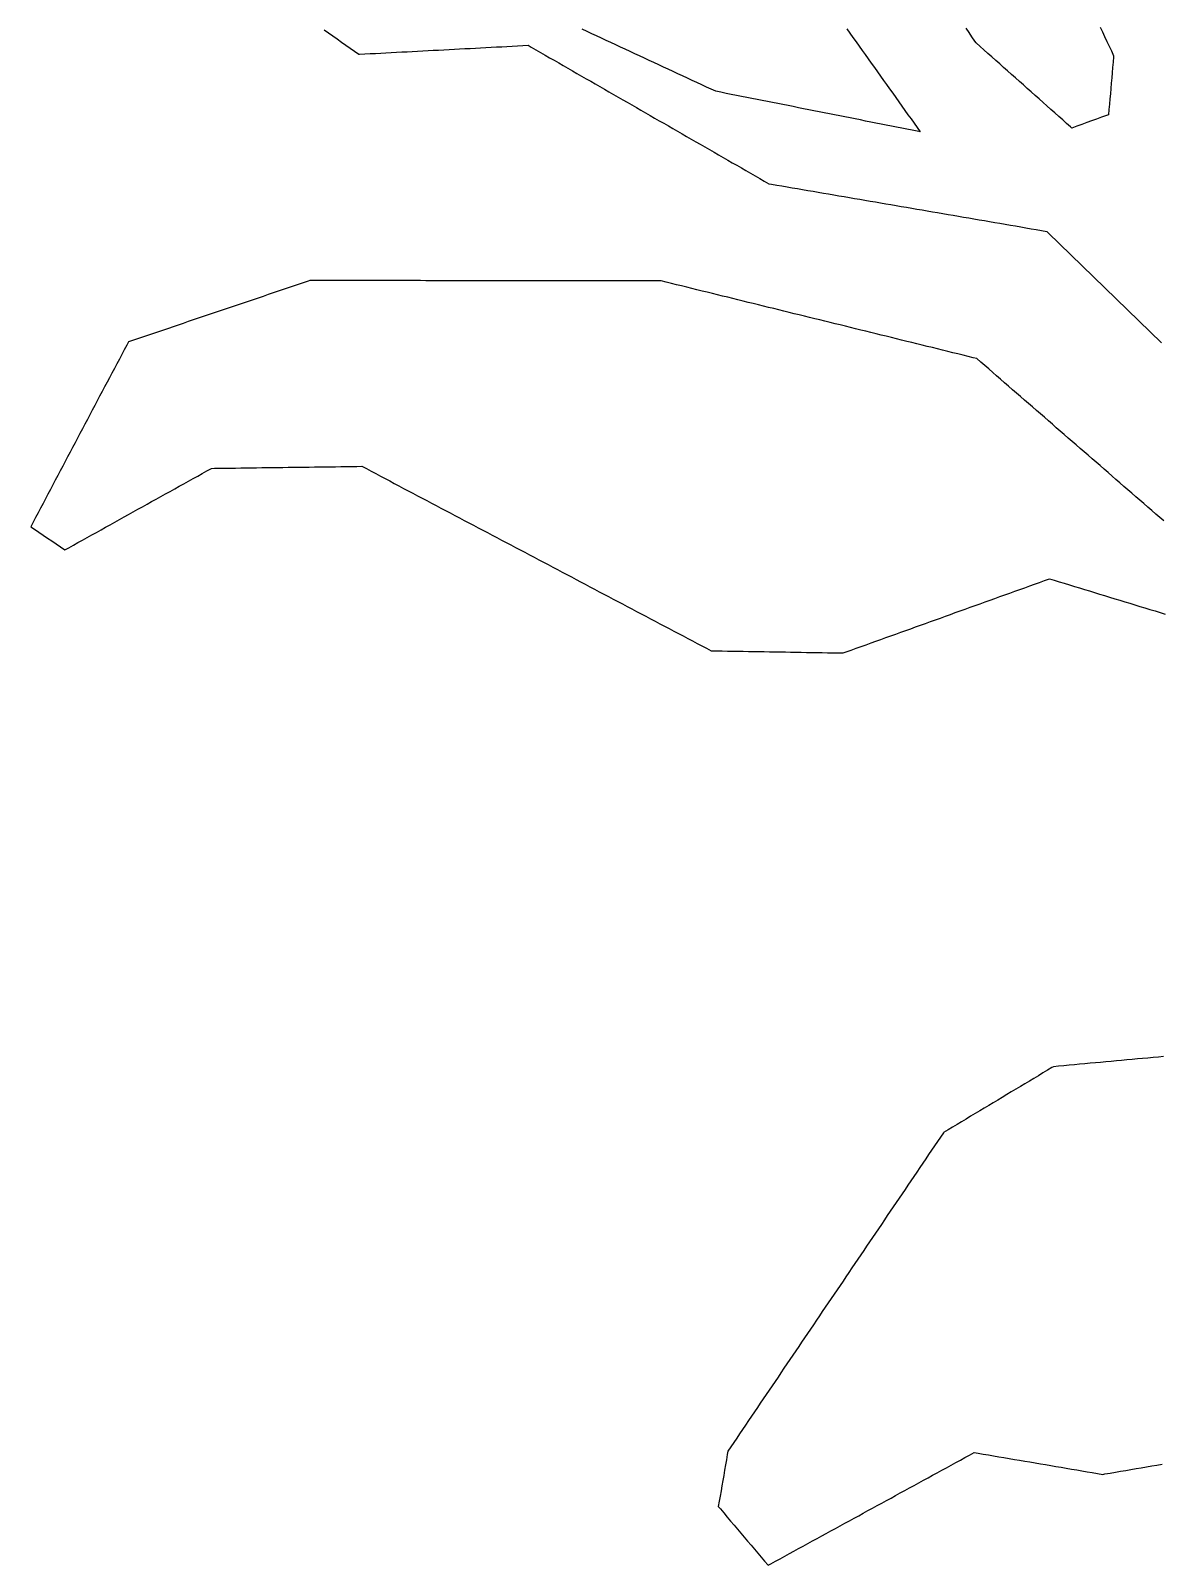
# Model space of a CAD drawing. Header units: millimetres. Extents: x 230 to 3347, y 514 to 5196.
# Drawn here: x 311 to 525.6, y 2687.6 to 2979 of the extents above; entities that cross this region are included whole.
import ezdxf

# ---------------------------------------------------------------- set-up
doc = ezdxf.new("R2010")
doc.units = ezdxf.units.MM
doc.layers.add('ALL_ISLANDS', color=7, linetype='Continuous')
doc.layers.add('OUTLINE_ISLAND_01', color=7, linetype='Continuous')

msp = doc.modelspace()

# ---------------------------------------------------------------- linework, layer by layer
at = {"layer": 'ALL_ISLANDS'}
for points in [[(366.7067, 2979.1532), (367.5222, 2978.5744), (368.3376, 2977.9956), (369.1531, 2977.4167), (369.9685, 2976.8379), (370.784, 2976.259), (371.5994, 2975.6802), (372.4148, 2975.1014), (373.2303, 2974.5225), (373.4115, 2974.5321), (374.4102, 2974.5848), (375.4088, 2974.6375), (376.4074, 2974.6902), (377.406, 2974.7428), (378.4046, 2974.7955), (379.4032, 2974.8482), (380.4018, 2974.9009), (381.4004, 2974.9536), (382.399, 2975.0063), (383.3977, 2975.0589), (384.3963, 2975.1116), (385.3949, 2975.1643), (386.3935, 2975.217), (387.3921, 2975.2697), (388.3907, 2975.3224), (389.3893, 2975.3751), (390.3879, 2975.4277), (391.3865, 2975.4804), (392.3852, 2975.5331), (393.3838, 2975.5858), (394.3824, 2975.6385), (395.381, 2975.6912), (396.3796, 2975.7438), (397.3782, 2975.7965), (398.3768, 2975.8492), (399.3754, 2975.9019), (400.3741, 2975.9546), (401.3727, 2976.0073), (402.3713, 2976.06), (403.3699, 2976.1126), (404.3685, 2976.1653), (405.3671, 2976.218), (405.9939, 2975.8576), (406.8608, 2975.3592), (407.7277, 2974.8607), (408.5946, 2974.3623), (409.4616, 2973.8638), (410.3285, 2973.3654), (411.1954, 2972.8669), (412.0623, 2972.3685), (412.9292, 2971.87), (413.7961, 2971.3716), (414.6631, 2970.8731), (415.53, 2970.3747), (416.3969, 2969.8762), (417.2638, 2969.3778), (418.1307, 2968.8793), (418.9977, 2968.3809), (419.8646, 2967.8824), (420.7315, 2967.384), (421.5984, 2966.8855), (422.4653, 2966.3871), (423.3322, 2965.8886), (424.1992, 2965.3902), (425.0661, 2964.8917), (425.933, 2964.3933), (426.7999, 2963.8948), (427.6668, 2963.3964), (428.5338, 2962.8979), (429.4007, 2962.3995), (430.2676, 2961.901), (431.1345, 2961.4026), (432.0014, 2960.9041), (432.8684, 2960.4057), (433.7353, 2959.9072), (434.6022, 2959.4088), (435.4691, 2958.9103), (436.336, 2958.4119), (437.2029, 2957.9134), (438.0699, 2957.415), (438.9368, 2956.9165), (439.8037, 2956.4181), (440.6706, 2955.9196), (441.5375, 2955.4212), (442.4045, 2954.9227), (443.2714, 2954.4243), (444.1383, 2953.9258), (445.0052, 2953.4274), (445.8721, 2952.9289), (446.739, 2952.4305), (447.606, 2951.932), (448.4729, 2951.4336), (449.3398, 2950.9351), (450.2067, 2950.4367), (451.0736, 2949.9382), (451.5755, 2949.8522), (452.5611, 2949.6831), (453.5468, 2949.5141), (454.5324, 2949.345), (455.518, 2949.176), (456.5036, 2949.007), (457.4892, 2948.8379), (458.4748, 2948.6689), (459.4604, 2948.4999), (460.446, 2948.3308), (461.4316, 2948.1618), (462.4172, 2947.9928), (463.4029, 2947.8237), (464.3885, 2947.6547), (465.3741, 2947.4857), (466.3597, 2947.3166), (467.3453, 2947.1476), (468.3309, 2946.9786), (469.3165, 2946.8095), (470.3021, 2946.6405), (471.2877, 2946.4714), (472.2733, 2946.3024), (473.259, 2946.1334), (474.2446, 2945.9643), (475.2302, 2945.7953), (476.2158, 2945.6263), (477.2014, 2945.4572), (478.187, 2945.2882), (479.1726, 2945.1192), (480.1582, 2944.9501), (481.1438, 2944.7811), (482.1294, 2944.6121), (483.1151, 2944.443), (484.1007, 2944.274), (485.0863, 2944.105), (486.0719, 2943.9359), (487.0575, 2943.7669), (488.0431, 2943.5978), (489.0287, 2943.4288), (490.0143, 2943.2598), (490.9999, 2943.0907), (491.9855, 2942.9217), (492.9712, 2942.7527), (493.9568, 2942.5836), (494.9424, 2942.4146), (495.928, 2942.2456), (496.9136, 2942.0765), (497.8992, 2941.9075), (498.8848, 2941.7385), (499.8704, 2941.5694), (500.856, 2941.4004), (501.8416, 2941.2314), (502.8273, 2941.0623), (503.8129, 2940.8933), (504.096, 2940.6179), (504.8127, 2939.9205), (505.5295, 2939.2232), (506.2462, 2938.5258), (506.9629, 2937.8285), (507.6797, 2937.1312), (508.3964, 2936.4338), (509.1132, 2935.7365), (509.8299, 2935.0392), (510.5467, 2934.3418), (511.2634, 2933.6445), (511.9802, 2932.9472), (512.6969, 2932.2498), (513.4137, 2931.5525), (514.1304, 2930.8552), (514.8471, 2930.1578), (515.5639, 2929.4605), (516.2806, 2928.7632), (516.9974, 2928.0658), (517.7141, 2927.3685), (518.4309, 2926.6712), (519.1476, 2925.9738), (519.8644, 2925.2765), (520.5811, 2924.5792), (521.2979, 2923.8818), (522.0146, 2923.1845), (522.7313, 2922.4871), (523.4481, 2921.7898), (524.1648, 2921.0925), (524.8816, 2920.3951), (525.5983, 2919.6978)], [(465.8843, 2979.3329), (466.4644, 2978.5183), (467.0445, 2977.7037), (467.6246, 2976.8892), (468.2046, 2976.0746), (468.7847, 2975.26), (469.3648, 2974.4455), (469.9449, 2973.6309), (470.525, 2972.8164), (471.105, 2972.0018), (471.6851, 2971.1872), (472.2652, 2970.3727), (472.8453, 2969.5581), (473.4253, 2968.7436), (474.0054, 2967.929), (474.5855, 2967.1144), (475.1656, 2966.2999), (475.7456, 2965.4853), (476.3257, 2964.6707), (476.9058, 2963.8562), (477.4859, 2963.0416), (478.066, 2962.2271), (478.646, 2961.4125), (479.2261, 2960.5979), (479.8062, 2959.7834), (479.2439, 2959.8949), (478.263, 2960.0895), (477.2822, 2960.2841), (476.3013, 2960.4787), (475.3204, 2960.6733), (474.3395, 2960.8678), (473.3586, 2961.0624), (472.3777, 2961.257), (471.3968, 2961.4516), (470.416, 2961.6462), (469.4351, 2961.8408), (468.4542, 2962.0354), (467.4733, 2962.23), (466.4924, 2962.4245), (465.5115, 2962.6191), (464.5306, 2962.8137), (463.5498, 2963.0083), (462.5689, 2963.2029), (461.588, 2963.3975), (460.6071, 2963.5921), (459.6262, 2963.7867), (458.6453, 2963.9812), (457.6644, 2964.1758), (456.6836, 2964.3704), (455.7027, 2964.565), (454.7218, 2964.7596), (453.7409, 2964.9542), (452.76, 2965.1488), (451.7791, 2965.3434), (450.7983, 2965.5379), (449.8174, 2965.7325), (448.8365, 2965.9271), (447.8556, 2966.1217), (446.8747, 2966.3163), (445.8938, 2966.5109), (444.9129, 2966.7055), (443.9321, 2966.9001), (442.9512, 2967.0946), (441.9703, 2967.2892), (440.9894, 2967.4838), (440.1494, 2967.8742), (439.2425, 2968.2955), (438.3356, 2968.7169), (437.4287, 2969.1383), (436.5219, 2969.5597), (435.615, 2969.9811), (434.7081, 2970.4025), (433.8012, 2970.8239), (432.8944, 2971.2453), (431.9875, 2971.6667), (431.0806, 2972.0881), (430.1737, 2972.5095), (429.2668, 2972.9309), (428.36, 2973.3523), (427.4531, 2973.7737), (426.5462, 2974.1951), (425.6393, 2974.6164), (424.7325, 2975.0378), (423.8256, 2975.4592), (422.9187, 2975.8806), (422.0118, 2976.302), (421.1049, 2976.7234), (420.1981, 2977.1448), (419.2912, 2977.5662), (418.3843, 2977.9876), (417.4774, 2978.409), (416.5706, 2978.8304), (415.6637, 2979.2518)], [(513.9634, 2979.6688), (514.3885, 2978.7636), (514.8135, 2977.8584), (515.2385, 2976.9533), (515.6635, 2976.0481), (516.0885, 2975.1429), (516.5135, 2974.2377), (516.4933, 2974.0039), (516.4072, 2973.0076), (516.321, 2972.0114), (516.2349, 2971.0151), (516.1487, 2970.0188), (516.0626, 2969.0225), (515.9765, 2968.0262), (515.8903, 2967.0299), (515.8042, 2966.0337), (515.718, 2965.0374), (515.6319, 2964.0411), (515.5457, 2963.0448), (515.1585, 2962.9039), (514.2188, 2962.5619), (513.2791, 2962.2199), (512.3394, 2961.8779), (511.3996, 2961.5359), (510.4599, 2961.1939), (509.5202, 2960.8519), (508.5805, 2960.51), (508.3455, 2960.7191), (507.5983, 2961.3838), (506.8512, 2962.0485), (506.1041, 2962.7132), (505.357, 2963.3778), (504.6098, 2964.0425), (503.8627, 2964.7072), (503.1156, 2965.3719), (502.3685, 2966.0366), (501.6213, 2966.7013), (500.8742, 2967.366), (500.1271, 2968.0306), (499.38, 2968.6953), (498.6328, 2969.36), (497.8857, 2970.0247), (497.1386, 2970.6894), (496.3915, 2971.3541), (495.6444, 2972.0188), (494.8972, 2972.6834), (494.1501, 2973.3481), (493.403, 2974.0128), (492.6559, 2974.6775), (491.9087, 2975.3422), (491.1616, 2976.0069), (490.4145, 2976.6716), (490.1915, 2976.9998), (489.6295, 2977.827), (489.0676, 2978.6542), (488.5056, 2979.4814)], [(526.022, 2885.9116), (525.267, 2886.5673), (524.5121, 2887.2231), (523.7571, 2887.8789), (523.0021, 2888.5346), (522.2472, 2889.1904), (521.4922, 2889.8461), (520.7372, 2890.5019), (519.9823, 2891.1577), (519.2273, 2891.8134), (518.4723, 2892.4692), (517.7174, 2893.125), (516.9624, 2893.7807), (516.2074, 2894.4365), (515.4525, 2895.0922), (514.6975, 2895.748), (513.9425, 2896.4038), (513.1876, 2897.0595), (512.4326, 2897.7153), (511.6776, 2898.371), (510.9227, 2899.0268), (510.1677, 2899.6826), (509.4127, 2900.3383), (508.6577, 2900.9941), (507.9028, 2901.6499), (507.1478, 2902.3056), (506.3928, 2902.9614), (505.6379, 2903.6171), (504.8829, 2904.2729), (504.1279, 2904.9287), (503.373, 2905.5844), (502.618, 2906.2402), (501.863, 2906.896), (501.1081, 2907.5517), (500.3531, 2908.2075), (499.5981, 2908.8632), (498.8432, 2909.519), (498.0882, 2910.1748), (497.3332, 2910.8305), (496.5783, 2911.4863), (495.8233, 2912.142), (495.0683, 2912.7978), (494.3134, 2913.4536), (493.5584, 2914.1093), (492.8034, 2914.7651), (492.0485, 2915.4209), (491.2935, 2916.0766), (490.5385, 2916.7324), (489.8745, 2916.8958), (488.9035, 2917.1349), (487.9325, 2917.3739), (486.9615, 2917.6129), (485.9904, 2917.852), (485.0194, 2918.091), (484.0484, 2918.3301), (483.0774, 2918.5691), (482.1064, 2918.8081), (481.1354, 2919.0472), (480.1644, 2919.2862), (479.1934, 2919.5252), (478.2224, 2919.7643), (477.2514, 2920.0033), (476.2803, 2920.2423), (475.3093, 2920.4814), (474.3383, 2920.7204), (473.3673, 2920.9594), (472.3963, 2921.1985), (471.4253, 2921.4375), (470.4543, 2921.6765), (469.4833, 2921.9156), (468.5123, 2922.1546), (467.5412, 2922.3936), (466.5702, 2922.6327), (465.5992, 2922.8717), (464.6282, 2923.1108), (463.6572, 2923.3498), (462.6862, 2923.5888), (461.7152, 2923.8279), (460.7442, 2924.0669), (459.7732, 2924.3059), (458.8021, 2924.545), (457.8311, 2924.784), (456.8601, 2925.023), (455.8891, 2925.2621), (454.9181, 2925.5011), (453.9471, 2925.7401), (452.9761, 2925.9792), (452.0051, 2926.2182), (451.0341, 2926.4572), (450.063, 2926.6963), (449.092, 2926.9353), (448.121, 2927.1743), (447.15, 2927.4134), (446.179, 2927.6524), (445.208, 2927.8915), (444.237, 2928.1305), (443.266, 2928.3695), (442.295, 2928.6086), (441.3239, 2928.8476), (440.3529, 2929.0866), (439.3819, 2929.3257), (438.4109, 2929.5647), (437.4399, 2929.8037), (436.4689, 2930.0428), (435.4979, 2930.2818), (434.5269, 2930.5208), (433.5559, 2930.7599), (432.5848, 2930.9989), (431.6138, 2931.2379), (430.6428, 2931.477), (429.9598, 2931.4777), (428.9598, 2931.4789), (427.9598, 2931.48), (426.9598, 2931.4811), (425.9598, 2931.4822), (424.9598, 2931.4834), (423.9598, 2931.4845), (422.9598, 2931.4856), (421.9598, 2931.4867), (420.9598, 2931.4879), (419.9598, 2931.489), (418.9598, 2931.4901), (417.9598, 2931.4912), (416.9598, 2931.4924), (415.9598, 2931.4935), (414.9598, 2931.4946), (413.9598, 2931.4957), (412.9598, 2931.4969), (411.9598, 2931.498), (410.9598, 2931.4991), (409.9598, 2931.5002), (408.9598, 2931.5014), (407.9598, 2931.5025), (406.9598, 2931.5036), (405.9598, 2931.5048), (404.9598, 2931.5059), (403.9598, 2931.507), (402.9598, 2931.5081), (401.9598, 2931.5093), (400.9598, 2931.5104), (399.9598, 2931.5115), (398.9598, 2931.5126), (397.9598, 2931.5138), (396.9598, 2931.5149), (395.9598, 2931.516), (394.9598, 2931.5171), (393.9598, 2931.5183), (392.9598, 2931.5194), (391.9598, 2931.5205), (390.9598, 2931.5216), (389.9598, 2931.5228), (388.9598, 2931.5239), (387.9598, 2931.525), (386.9598, 2931.5261), (385.9598, 2931.5273), (384.9598, 2931.5284), (383.9598, 2931.5295), (382.9598, 2931.5306), (381.9598, 2931.5318), (380.9598, 2931.5329), (379.9598, 2931.534), (378.9598, 2931.5351), (377.9598, 2931.5363), (376.9598, 2931.5374), (375.9598, 2931.5385), (374.9598, 2931.5396), (373.9598, 2931.5408), (372.9598, 2931.5419), (371.9598, 2931.543), (370.9598, 2931.5441), (369.9598, 2931.5453), (368.9598, 2931.5464), (367.9598, 2931.5475), (366.9598, 2931.5486), (365.9598, 2931.5498), (364.9598, 2931.5509), (363.9598, 2931.552), (363.6227, 2931.4379), (362.6754, 2931.1174), (361.7282, 2930.7968), (360.781, 2930.4763), (359.8337, 2930.1557), (358.8865, 2929.8352), (357.9393, 2929.5146), (356.9921, 2929.1941), (356.0448, 2928.8735), (355.0976, 2928.553), (354.1504, 2928.2324), (353.2031, 2927.9119), (352.2559, 2927.5913), (351.3087, 2927.2708), (350.3614, 2926.9502), (349.4142, 2926.6297), (348.467, 2926.3091), (347.5197, 2925.9886), (346.5725, 2925.6681), (345.6253, 2925.3475), (344.678, 2925.027), (343.7308, 2924.7064), (342.7836, 2924.3859), (341.8363, 2924.0653), (340.8891, 2923.7448), (339.9419, 2923.4242), (338.9946, 2923.1037), (338.0474, 2922.7831), (337.1002, 2922.4626), (336.1529, 2922.142), (335.2057, 2921.8215), (334.2585, 2921.5009), (333.3113, 2921.1804), (332.364, 2920.8598), (331.4168, 2920.5393), (330.4696, 2920.2187), (329.5223, 2919.8982), (329.2051, 2919.298), (328.7377, 2918.414), (328.2704, 2917.5299), (327.803, 2916.6458), (327.3356, 2915.7618), (326.8683, 2914.8777), (326.4009, 2913.9936), (325.9336, 2913.1096), (325.4662, 2912.2255), (324.9989, 2911.3414), (324.5315, 2910.4574), (324.0641, 2909.5733), (323.5968, 2908.6892), (323.1294, 2907.8052), (322.6621, 2906.9211), (322.1947, 2906.037), (321.7274, 2905.1529), (321.26, 2904.2689), (320.7926, 2903.3848), (320.3253, 2902.5007), (319.8579, 2901.6167), (319.3906, 2900.7326), (318.9232, 2899.8485), (318.4559, 2898.9645), (317.9885, 2898.0804), (317.5211, 2897.1963), (317.0538, 2896.3123), (316.5864, 2895.4282), (316.1191, 2894.5441), (315.6517, 2893.6601), (315.1844, 2892.776), (314.717, 2891.8919), (314.2496, 2891.0078), (313.7823, 2890.1238), (313.3149, 2889.2397), (312.8476, 2888.3556), (312.3802, 2887.4716), (311.9129, 2886.5875), (311.4455, 2885.7034), (310.9781, 2884.8194), (311.685, 2884.3414), (312.5134, 2883.7813), (313.3417, 2883.2211), (314.1701, 2882.661), (314.9985, 2882.1008), (315.8269, 2881.5407), (316.6553, 2880.9805), (317.4837, 2880.4203), (318.205, 2880.8217), (319.0788, 2881.308), (319.9526, 2881.7943), (320.8264, 2882.2806), (321.7002, 2882.7669), (322.574, 2883.2532), (323.4478, 2883.7394), (324.3216, 2884.2257), (325.1954, 2884.712), (326.0692, 2885.1983), (326.943, 2885.6846), (327.8168, 2886.1709), (328.6906, 2886.6571), (329.5644, 2887.1434), (330.4382, 2887.6297), (331.312, 2888.116), (332.1858, 2888.6023), (333.0596, 2889.0886), (333.9334, 2889.5748), (334.8072, 2890.0611), (335.681, 2890.5474), (336.5548, 2891.0337), (337.4286, 2891.52), (338.3024, 2892.0063), (339.1762, 2892.4925), (340.05, 2892.9788), (340.9238, 2893.4651), (341.7976, 2893.9514), (342.6714, 2894.4377), (343.5452, 2894.924), (344.419, 2895.4102), (345.2928, 2895.8965), (345.8508, 2895.904), (346.8507, 2895.9174), (347.8506, 2895.9308), (348.8505, 2895.9442), (349.8504, 2895.9576), (350.8503, 2895.9709), (351.8502, 2895.9843), (352.8502, 2895.9977), (353.8501, 2896.0111), (354.85, 2896.0245), (355.8499, 2896.0379), (356.8498, 2896.0513), (357.8497, 2896.0647), (358.8496, 2896.0781), (359.8495, 2896.0915), (360.8494, 2896.1049), (361.8493, 2896.1182), (362.8493, 2896.1316), (363.8492, 2896.145), (364.8491, 2896.1584), (365.849, 2896.1718), (366.8489, 2896.1852), (367.8488, 2896.1986), (368.8487, 2896.212), (369.8486, 2896.2254), (370.8485, 2896.2388), (371.8485, 2896.2522), (372.8484, 2896.2655), (373.8483, 2896.2789), (374.6887, 2895.8348), (375.5729, 2895.3676), (376.457, 2894.9004), (377.3412, 2894.4332), (378.2253, 2893.966), (379.1094, 2893.4988), (379.9936, 2893.0316), (380.8777, 2892.5644), (381.7619, 2892.0972), (382.646, 2891.63), (383.5302, 2891.1628), (384.4143, 2890.6956), (385.2985, 2890.2283), (386.1826, 2889.7611), (387.0668, 2889.2939), (387.9509, 2888.8267), (388.8351, 2888.3595), (389.7192, 2887.8923), (390.6034, 2887.4251), (391.4875, 2886.9579), (392.3717, 2886.4907), (393.2558, 2886.0235), (394.14, 2885.5563), (395.0241, 2885.0891), (395.9083, 2884.6219), (396.7924, 2884.1547), (397.6766, 2883.6874), (398.5607, 2883.2202), (399.4449, 2882.753), (400.329, 2882.2858), (401.2131, 2881.8186), (402.0973, 2881.3514), (402.9814, 2880.8842), (403.8656, 2880.417), (404.7497, 2879.9498), (405.6339, 2879.4826), (406.518, 2879.0154), (407.4022, 2878.5482), (408.2863, 2878.081), (409.1705, 2877.6138), (410.0546, 2877.1465), (410.9388, 2876.6793), (411.8229, 2876.2121), (412.7071, 2875.7449), (413.5912, 2875.2777), (414.4754, 2874.8105), (415.3595, 2874.3433), (416.2437, 2873.8761), (417.1278, 2873.4089), (418.012, 2872.9417), (418.8961, 2872.4745), (419.7803, 2872.0073), (420.6644, 2871.5401), (421.5486, 2871.0729), (422.4327, 2870.6057), (423.3168, 2870.1384), (424.201, 2869.6712), (425.0851, 2869.204), (425.9693, 2868.7368), (426.8534, 2868.2696), (427.7376, 2867.8024), (428.6217, 2867.3352), (429.5059, 2866.868), (430.39, 2866.4008), (431.2742, 2865.9336), (432.1583, 2865.4664), (433.0425, 2864.9992), (433.9266, 2864.532), (434.8108, 2864.0648), (435.6949, 2863.5975), (436.5791, 2863.1303), (437.4632, 2862.6631), (438.3474, 2862.1959), (439.2315, 2861.7287), (440.1157, 2861.2615), (440.2092, 2861.26), (441.2091, 2861.2433), (442.2089, 2861.2267), (443.2088, 2861.2101), (444.2086, 2861.1935), (445.2085, 2861.1769), (446.2084, 2861.1603), (447.2082, 2861.1437), (448.2081, 2861.1271), (449.208, 2861.1105), (450.2078, 2861.0939), (451.2077, 2861.0772), (452.2075, 2861.0606), (453.2074, 2861.044), (454.2073, 2861.0274), (455.2071, 2861.0108), (456.207, 2860.9942), (457.2069, 2860.9776), (458.2067, 2860.961), (459.2066, 2860.9444), (460.2064, 2860.9278), (461.2063, 2860.9111), (462.2062, 2860.8945), (463.206, 2860.8779), (464.2059, 2860.8613), (465.2057, 2860.8447), (465.7677, 2861.0469), (466.7087, 2861.3854), (467.6496, 2861.7239), (468.5906, 2862.0624), (469.5316, 2862.4008), (470.4725, 2862.7393), (471.4135, 2863.0778), (472.3545, 2863.4163), (473.2954, 2863.7548), (474.2364, 2864.0933), (475.1774, 2864.4318), (476.1183, 2864.7703), (477.0593, 2865.1088), (478.0003, 2865.4473), (478.9412, 2865.7858), (479.8822, 2866.1243), (480.8232, 2866.4628), (481.7641, 2866.8013), (482.7051, 2867.1398), (483.6461, 2867.4783), (484.587, 2867.8168), (485.528, 2868.1553), (486.469, 2868.4938), (487.41, 2868.8323), (488.3509, 2869.1708), (489.2919, 2869.5093), (490.2329, 2869.8478), (491.1738, 2870.1863), (492.1148, 2870.5248), (493.0558, 2870.8633), (493.9967, 2871.2018), (494.9377, 2871.5403), (495.8787, 2871.8788), (496.8196, 2872.2173), (497.7606, 2872.5558), (498.7016, 2872.8943), (499.6425, 2873.2328), (500.5835, 2873.5713), (501.5245, 2873.9098), (502.4654, 2874.2483), (503.4064, 2874.5868), (504.3474, 2874.9253), (505.2409, 2874.6525), (506.1974, 2874.3605), (507.1538, 2874.0685), (508.1102, 2873.7765), (509.0666, 2873.4845), (510.0231, 2873.1925), (510.9795, 2872.9005), (511.9359, 2872.6086), (512.8923, 2872.3166), (513.8487, 2872.0246), (514.8052, 2871.7326), (515.7616, 2871.4406), (516.718, 2871.1486), (517.6744, 2870.8566), (518.6309, 2870.5647), (519.5873, 2870.2727), (520.5437, 2869.9807), (521.5001, 2869.6887), (522.4565, 2869.3967), (523.413, 2869.1047), (524.3694, 2868.8127), (525.3258, 2868.5207), (526.2822, 2868.2288)], [(525.9993, 2784.2102), (525.0035, 2784.1188), (524.0077, 2784.0275), (523.0118, 2783.9361), (522.016, 2783.8447), (521.0202, 2783.7533), (520.0244, 2783.6619), (519.0286, 2783.5706), (518.0328, 2783.4792), (517.0369, 2783.3878), (516.0411, 2783.2964), (515.0453, 2783.205), (514.0495, 2783.1137), (513.0537, 2783.0223), (512.0579, 2782.9309), (511.062, 2782.8395), (510.0662, 2782.7481), (509.0704, 2782.6567), (508.0746, 2782.5654), (507.0788, 2782.474), (506.083, 2782.3826), (505.0872, 2782.2912), (504.8134, 2782.1271), (503.9558, 2781.6128), (503.0981, 2781.0986), (502.2405, 2780.5843), (501.3828, 2780.0701), (500.5252, 2779.5558), (499.6676, 2779.0416), (498.8099, 2778.5274), (497.9523, 2778.0131), (497.0946, 2777.4989), (496.237, 2776.9846), (495.3793, 2776.4704), (494.5217, 2775.9561), (493.6641, 2775.4419), (492.8064, 2774.9276), (491.9488, 2774.4134), (491.0911, 2773.8991), (490.2335, 2773.3849), (489.3759, 2772.8706), (488.5182, 2772.3564), (487.6606, 2771.8421), (486.8029, 2771.3279), (485.9453, 2770.8136), (485.0876, 2770.2994), (484.23, 2769.7852), (484.2034, 2769.7458), (483.643, 2768.9175), (483.0826, 2768.0893), (482.5223, 2767.2611), (481.9619, 2766.4328), (481.4015, 2765.6046), (480.8412, 2764.7763), (480.2808, 2763.9481), (479.7204, 2763.1198), (479.16, 2762.2916), (478.5997, 2761.4634), (478.0393, 2760.6351), (477.4789, 2759.8069), (476.9186, 2758.9786), (476.3582, 2758.1504), (475.7978, 2757.3221), (475.2375, 2756.4939), (474.6771, 2755.6657), (474.1167, 2754.8374), (473.5564, 2754.0092), (472.996, 2753.1809), (472.4356, 2752.3527), (471.8752, 2751.5244), (471.3149, 2750.6962), (470.7545, 2749.868), (470.1941, 2749.0397), (469.6338, 2748.2115), (469.0734, 2747.3832), (468.513, 2746.555), (467.9527, 2745.7267), (467.3923, 2744.8985), (466.8319, 2744.0703), (466.2716, 2743.242), (465.7112, 2742.4138), (465.1508, 2741.5855), (464.5905, 2740.7573), (464.0301, 2739.929), (463.4697, 2739.1008), (462.9093, 2738.2726), (462.349, 2737.4443), (461.7886, 2736.6161), (461.2282, 2735.7878), (460.6679, 2734.9596), (460.1075, 2734.1313), (459.5471, 2733.3031), (458.9868, 2732.4748), (458.4264, 2731.6466), (457.866, 2730.8184), (457.3057, 2729.9901), (456.7453, 2729.1619), (456.1849, 2728.3336), (455.6245, 2727.5054), (455.0642, 2726.6771), (454.5038, 2725.8489), (453.9434, 2725.0207), (453.3831, 2724.1924), (452.8227, 2723.3642), (452.2623, 2722.5359), (451.702, 2721.7077), (451.1416, 2720.8794), (450.5812, 2720.0512), (450.0209, 2719.223), (449.4605, 2718.3947), (448.9001, 2717.5665), (448.3397, 2716.7382), (447.7794, 2715.91), (447.219, 2715.0817), (446.6586, 2714.2535), (446.0983, 2713.4253), (445.5379, 2712.597), (444.9775, 2711.7688), (444.4172, 2710.9405), (443.8568, 2710.1123), (443.2964, 2709.284), (443.1858, 2708.6428), (443.0158, 2707.6574), (442.8458, 2706.6719), (442.6758, 2705.6865), (442.5058, 2704.701), (442.3358, 2703.7156), (442.1658, 2702.7301), (441.9958, 2701.7447), (441.8258, 2700.7592), (441.6558, 2699.7738), (441.4858, 2698.7884), (441.8851, 2698.3155), (442.5302, 2697.5514), (443.1753, 2696.7873), (443.8204, 2696.0233), (444.4656, 2695.2592), (445.1107, 2694.4951), (445.7558, 2693.731), (446.4009, 2692.967), (447.0461, 2692.2029), (447.6912, 2691.4388), (448.3363, 2690.6747), (448.9814, 2689.9107), (449.6266, 2689.1466), (450.2717, 2688.3825), (450.9168, 2687.6184), (451.4591, 2687.9151), (452.3364, 2688.395), (453.2137, 2688.8749), (454.0911, 2689.3549), (454.9684, 2689.8348), (455.8457, 2690.3147), (456.723, 2690.7946), (457.6003, 2691.2746), (458.4776, 2691.7545), (459.3549, 2692.2344), (460.2322, 2692.7143), (461.1095, 2693.1943), (461.9868, 2693.6742), (462.8641, 2694.1541), (463.7415, 2694.634), (464.6188, 2695.114), (465.4961, 2695.5939), (466.3734, 2696.0738), (467.2507, 2696.5537), (468.128, 2697.0337), (469.0053, 2697.5136), (469.8826, 2697.9935), (470.7599, 2698.4734), (471.6372, 2698.9534), (472.5146, 2699.4333), (473.3919, 2699.9132), (474.2692, 2700.3931), (475.1465, 2700.8731), (476.0238, 2701.353), (476.9011, 2701.8329), (477.7784, 2702.3128), (478.6557, 2702.7928), (479.533, 2703.2727), (480.4103, 2703.7526), (481.2876, 2704.2326), (482.165, 2704.7125), (483.0423, 2705.1924), (483.9196, 2705.6723), (484.7969, 2706.1523), (485.6742, 2706.6322), (486.5515, 2707.1121), (487.4288, 2707.592), (488.3061, 2708.072), (489.1834, 2708.5519), (490.0607, 2709.0318), (490.7779, 2708.9099), (491.7638, 2708.7424), (492.7497, 2708.5749), (493.7355, 2708.4074), (494.7214, 2708.2398), (495.7073, 2708.0723), (496.6931, 2707.9048), (497.679, 2707.7373), (498.6649, 2707.5698), (499.6507, 2707.4022), (500.6366, 2707.2347), (501.6225, 2707.0672), (502.6083, 2706.8997), (503.5942, 2706.7321), (504.5801, 2706.5646), (505.566, 2706.3971), (506.5518, 2706.2296), (507.5377, 2706.0621), (508.5236, 2705.8945), (509.5094, 2705.727), (510.4953, 2705.5595), (511.4812, 2705.392), (512.467, 2705.2244), (513.4529, 2705.0569), (514.4388, 2704.8894), (514.8721, 2704.9639), (515.8576, 2705.1333), (516.8432, 2705.3027), (517.8287, 2705.4721), (518.8143, 2705.6415), (519.7998, 2705.8109), (520.7854, 2705.9803), (521.7709, 2706.1497), (522.7565, 2706.3191), (523.742, 2706.4884), (524.7276, 2706.6578), (525.7131, 2706.8272)]]:
    msp.add_lwpolyline(points, dxfattribs=at)
at = {"layer": 'OUTLINE_ISLAND_01'}
for points in [[(366.7067, 2979.1532), (367.5222, 2978.5744), (368.3376, 2977.9956), (369.1531, 2977.4167), (369.9685, 2976.8379), (370.784, 2976.259), (371.5994, 2975.6802), (372.4148, 2975.1014), (373.2303, 2974.5225), (373.4115, 2974.5321), (374.4102, 2974.5848), (375.4088, 2974.6375), (376.4074, 2974.6902), (377.406, 2974.7428), (378.4046, 2974.7955), (379.4032, 2974.8482), (380.4018, 2974.9009), (381.4004, 2974.9536), (382.399, 2975.0063), (383.3977, 2975.0589), (384.3963, 2975.1116), (385.3949, 2975.1643), (386.3935, 2975.217), (387.3921, 2975.2697), (388.3907, 2975.3224), (389.3893, 2975.3751), (390.3879, 2975.4277), (391.3865, 2975.4804), (392.3852, 2975.5331), (393.3838, 2975.5858), (394.3824, 2975.6385), (395.381, 2975.6912), (396.3796, 2975.7438), (397.3782, 2975.7965), (398.3768, 2975.8492), (399.3754, 2975.9019), (400.3741, 2975.9546), (401.3727, 2976.0073), (402.3713, 2976.06), (403.3699, 2976.1126), (404.3685, 2976.1653), (405.3671, 2976.218), (405.9939, 2975.8576), (406.8608, 2975.3592), (407.7277, 2974.8607), (408.5946, 2974.3623), (409.4616, 2973.8638), (410.3285, 2973.3654), (411.1954, 2972.8669), (412.0623, 2972.3685), (412.9292, 2971.87), (413.7961, 2971.3716), (414.6631, 2970.8731), (415.53, 2970.3747), (416.3969, 2969.8762), (417.2638, 2969.3778), (418.1307, 2968.8793), (418.9977, 2968.3809), (419.8646, 2967.8824), (420.7315, 2967.384), (421.5984, 2966.8855), (422.4653, 2966.3871), (423.3322, 2965.8886), (424.1992, 2965.3902), (425.0661, 2964.8917), (425.933, 2964.3933), (426.7999, 2963.8948), (427.6668, 2963.3964), (428.5338, 2962.8979), (429.4007, 2962.3995), (430.2676, 2961.901), (431.1345, 2961.4026), (432.0014, 2960.9041), (432.8684, 2960.4057), (433.7353, 2959.9072), (434.6022, 2959.4088), (435.4691, 2958.9103), (436.336, 2958.4119), (437.2029, 2957.9134), (438.0699, 2957.415), (438.9368, 2956.9165), (439.8037, 2956.4181), (440.6706, 2955.9196), (441.5375, 2955.4212), (442.4045, 2954.9227), (443.2714, 2954.4243), (444.1383, 2953.9258), (445.0052, 2953.4274), (445.8721, 2952.9289), (446.739, 2952.4305), (447.606, 2951.932), (448.4729, 2951.4336), (449.3398, 2950.9351), (450.2067, 2950.4367), (451.0736, 2949.9382), (451.5755, 2949.8522), (452.5611, 2949.6831), (453.5468, 2949.5141), (454.5324, 2949.345), (455.518, 2949.176), (456.5036, 2949.007), (457.4892, 2948.8379), (458.4748, 2948.6689), (459.4604, 2948.4999), (460.446, 2948.3308), (461.4316, 2948.1618), (462.4172, 2947.9928), (463.4029, 2947.8237), (464.3885, 2947.6547), (465.3741, 2947.4857), (466.3597, 2947.3166), (467.3453, 2947.1476), (468.3309, 2946.9786), (469.3165, 2946.8095), (470.3021, 2946.6405), (471.2877, 2946.4714), (472.2733, 2946.3024), (473.259, 2946.1334), (474.2446, 2945.9643), (475.2302, 2945.7953), (476.2158, 2945.6263), (477.2014, 2945.4572), (478.187, 2945.2882), (479.1726, 2945.1192), (480.1582, 2944.9501), (481.1438, 2944.7811), (482.1294, 2944.6121), (483.1151, 2944.443), (484.1007, 2944.274), (485.0863, 2944.105), (486.0719, 2943.9359), (487.0575, 2943.7669), (488.0431, 2943.5978), (489.0287, 2943.4288), (490.0143, 2943.2598), (490.9999, 2943.0907), (491.9855, 2942.9217), (492.9712, 2942.7527), (493.9568, 2942.5836), (494.9424, 2942.4146), (495.928, 2942.2456), (496.9136, 2942.0765), (497.8992, 2941.9075), (498.8848, 2941.7385), (499.8704, 2941.5694), (500.856, 2941.4004), (501.8416, 2941.2314), (502.8273, 2941.0623), (503.8129, 2940.8933), (504.096, 2940.6179), (504.8127, 2939.9205), (505.5295, 2939.2232), (506.2462, 2938.5258), (506.9629, 2937.8285), (507.6797, 2937.1312), (508.3964, 2936.4338), (509.1132, 2935.7365), (509.8299, 2935.0392), (510.5467, 2934.3418), (511.2634, 2933.6445), (511.9802, 2932.9472), (512.6969, 2932.2498), (513.4137, 2931.5525), (514.1304, 2930.8552), (514.8471, 2930.1578), (515.5639, 2929.4605), (516.2806, 2928.7632), (516.9974, 2928.0658), (517.7141, 2927.3685), (518.4309, 2926.6712), (519.1476, 2925.9738), (519.8644, 2925.2765), (520.5811, 2924.5792), (521.2979, 2923.8818), (522.0146, 2923.1845), (522.7313, 2922.4871), (523.4481, 2921.7898), (524.1648, 2921.0925), (524.8816, 2920.3951), (525.5983, 2919.6978)], [(465.8843, 2979.3329), (466.4644, 2978.5183), (467.0445, 2977.7037), (467.6246, 2976.8892), (468.2046, 2976.0746), (468.7847, 2975.26), (469.3648, 2974.4455), (469.9449, 2973.6309), (470.525, 2972.8164), (471.105, 2972.0018), (471.6851, 2971.1872), (472.2652, 2970.3727), (472.8453, 2969.5581), (473.4253, 2968.7436), (474.0054, 2967.929), (474.5855, 2967.1144), (475.1656, 2966.2999), (475.7456, 2965.4853), (476.3257, 2964.6707), (476.9058, 2963.8562), (477.4859, 2963.0416), (478.066, 2962.2271), (478.646, 2961.4125), (479.2261, 2960.5979), (479.8062, 2959.7834), (479.2439, 2959.8949), (478.263, 2960.0895), (477.2822, 2960.2841), (476.3013, 2960.4787), (475.3204, 2960.6733), (474.3395, 2960.8678), (473.3586, 2961.0624), (472.3777, 2961.257), (471.3968, 2961.4516), (470.416, 2961.6462), (469.4351, 2961.8408), (468.4542, 2962.0354), (467.4733, 2962.23), (466.4924, 2962.4245), (465.5115, 2962.6191), (464.5306, 2962.8137), (463.5498, 2963.0083), (462.5689, 2963.2029), (461.588, 2963.3975), (460.6071, 2963.5921), (459.6262, 2963.7867), (458.6453, 2963.9812), (457.6644, 2964.1758), (456.6836, 2964.3704), (455.7027, 2964.565), (454.7218, 2964.7596), (453.7409, 2964.9542), (452.76, 2965.1488), (451.7791, 2965.3434), (450.7983, 2965.5379), (449.8174, 2965.7325), (448.8365, 2965.9271), (447.8556, 2966.1217), (446.8747, 2966.3163), (445.8938, 2966.5109), (444.9129, 2966.7055), (443.9321, 2966.9001), (442.9512, 2967.0946), (441.9703, 2967.2892), (440.9894, 2967.4838), (440.1494, 2967.8742), (439.2425, 2968.2955), (438.3356, 2968.7169), (437.4287, 2969.1383), (436.5219, 2969.5597), (435.615, 2969.9811), (434.7081, 2970.4025), (433.8012, 2970.8239), (432.8944, 2971.2453), (431.9875, 2971.6667), (431.0806, 2972.0881), (430.1737, 2972.5095), (429.2668, 2972.9309), (428.36, 2973.3523), (427.4531, 2973.7737), (426.5462, 2974.1951), (425.6393, 2974.6164), (424.7325, 2975.0378), (423.8256, 2975.4592), (422.9187, 2975.8806), (422.0118, 2976.302), (421.1049, 2976.7234), (420.1981, 2977.1448), (419.2912, 2977.5662), (418.3843, 2977.9876), (417.4774, 2978.409), (416.5706, 2978.8304), (415.6637, 2979.2518)], [(513.9634, 2979.6688), (514.3885, 2978.7636), (514.8135, 2977.8584), (515.2385, 2976.9533), (515.6635, 2976.0481), (516.0885, 2975.1429), (516.5135, 2974.2377), (516.4933, 2974.0039), (516.4072, 2973.0076), (516.321, 2972.0114), (516.2349, 2971.0151), (516.1487, 2970.0188), (516.0626, 2969.0225), (515.9765, 2968.0262), (515.8903, 2967.0299), (515.8042, 2966.0337), (515.718, 2965.0374), (515.6319, 2964.0411), (515.5457, 2963.0448), (515.1585, 2962.9039), (514.2188, 2962.5619), (513.2791, 2962.2199), (512.3394, 2961.8779), (511.3996, 2961.5359), (510.4599, 2961.1939), (509.5202, 2960.8519), (508.5805, 2960.51), (508.3455, 2960.7191), (507.5983, 2961.3838), (506.8512, 2962.0485), (506.1041, 2962.7132), (505.357, 2963.3778), (504.6098, 2964.0425), (503.8627, 2964.7072), (503.1156, 2965.3719), (502.3685, 2966.0366), (501.6213, 2966.7013), (500.8742, 2967.366), (500.1271, 2968.0306), (499.38, 2968.6953), (498.6328, 2969.36), (497.8857, 2970.0247), (497.1386, 2970.6894), (496.3915, 2971.3541), (495.6444, 2972.0188), (494.8972, 2972.6834), (494.1501, 2973.3481), (493.403, 2974.0128), (492.6559, 2974.6775), (491.9087, 2975.3422), (491.1616, 2976.0069), (490.4145, 2976.6716), (490.1915, 2976.9998), (489.6295, 2977.827), (489.0676, 2978.6542), (488.5056, 2979.4814)], [(526.022, 2885.9116), (525.267, 2886.5673), (524.5121, 2887.2231), (523.7571, 2887.8789), (523.0021, 2888.5346), (522.2472, 2889.1904), (521.4922, 2889.8461), (520.7372, 2890.5019), (519.9823, 2891.1577), (519.2273, 2891.8134), (518.4723, 2892.4692), (517.7174, 2893.125), (516.9624, 2893.7807), (516.2074, 2894.4365), (515.4525, 2895.0922), (514.6975, 2895.748), (513.9425, 2896.4038), (513.1876, 2897.0595), (512.4326, 2897.7153), (511.6776, 2898.371), (510.9227, 2899.0268), (510.1677, 2899.6826), (509.4127, 2900.3383), (508.6577, 2900.9941), (507.9028, 2901.6499), (507.1478, 2902.3056), (506.3928, 2902.9614), (505.6379, 2903.6171), (504.8829, 2904.2729), (504.1279, 2904.9287), (503.373, 2905.5844), (502.618, 2906.2402), (501.863, 2906.896), (501.1081, 2907.5517), (500.3531, 2908.2075), (499.5981, 2908.8632), (498.8432, 2909.519), (498.0882, 2910.1748), (497.3332, 2910.8305), (496.5783, 2911.4863), (495.8233, 2912.142), (495.0683, 2912.7978), (494.3134, 2913.4536), (493.5584, 2914.1093), (492.8034, 2914.7651), (492.0485, 2915.4209), (491.2935, 2916.0766), (490.5385, 2916.7324), (489.8745, 2916.8958), (488.9035, 2917.1349), (487.9325, 2917.3739), (486.9615, 2917.6129), (485.9904, 2917.852), (485.0194, 2918.091), (484.0484, 2918.3301), (483.0774, 2918.5691), (482.1064, 2918.8081), (481.1354, 2919.0472), (480.1644, 2919.2862), (479.1934, 2919.5252), (478.2224, 2919.7643), (477.2514, 2920.0033), (476.2803, 2920.2423), (475.3093, 2920.4814), (474.3383, 2920.7204), (473.3673, 2920.9594), (472.3963, 2921.1985), (471.4253, 2921.4375), (470.4543, 2921.6765), (469.4833, 2921.9156), (468.5123, 2922.1546), (467.5412, 2922.3936), (466.5702, 2922.6327), (465.5992, 2922.8717), (464.6282, 2923.1108), (463.6572, 2923.3498), (462.6862, 2923.5888), (461.7152, 2923.8279), (460.7442, 2924.0669), (459.7732, 2924.3059), (458.8021, 2924.545), (457.8311, 2924.784), (456.8601, 2925.023), (455.8891, 2925.2621), (454.9181, 2925.5011), (453.9471, 2925.7401), (452.9761, 2925.9792), (452.0051, 2926.2182), (451.0341, 2926.4572), (450.063, 2926.6963), (449.092, 2926.9353), (448.121, 2927.1743), (447.15, 2927.4134), (446.179, 2927.6524), (445.208, 2927.8915), (444.237, 2928.1305), (443.266, 2928.3695), (442.295, 2928.6086), (441.3239, 2928.8476), (440.3529, 2929.0866), (439.3819, 2929.3257), (438.4109, 2929.5647), (437.4399, 2929.8037), (436.4689, 2930.0428), (435.4979, 2930.2818), (434.5269, 2930.5208), (433.5559, 2930.7599), (432.5848, 2930.9989), (431.6138, 2931.2379), (430.6428, 2931.477), (429.9598, 2931.4777), (428.9598, 2931.4789), (427.9598, 2931.48), (426.9598, 2931.4811), (425.9598, 2931.4822), (424.9598, 2931.4834), (423.9598, 2931.4845), (422.9598, 2931.4856), (421.9598, 2931.4867), (420.9598, 2931.4879), (419.9598, 2931.489), (418.9598, 2931.4901), (417.9598, 2931.4912), (416.9598, 2931.4924), (415.9598, 2931.4935), (414.9598, 2931.4946), (413.9598, 2931.4957), (412.9598, 2931.4969), (411.9598, 2931.498), (410.9598, 2931.4991), (409.9598, 2931.5002), (408.9598, 2931.5014), (407.9598, 2931.5025), (406.9598, 2931.5036), (405.9598, 2931.5048), (404.9598, 2931.5059), (403.9598, 2931.507), (402.9598, 2931.5081), (401.9598, 2931.5093), (400.9598, 2931.5104), (399.9598, 2931.5115), (398.9598, 2931.5126), (397.9598, 2931.5138), (396.9598, 2931.5149), (395.9598, 2931.516), (394.9598, 2931.5171), (393.9598, 2931.5183), (392.9598, 2931.5194), (391.9598, 2931.5205), (390.9598, 2931.5216), (389.9598, 2931.5228), (388.9598, 2931.5239), (387.9598, 2931.525), (386.9598, 2931.5261), (385.9598, 2931.5273), (384.9598, 2931.5284), (383.9598, 2931.5295), (382.9598, 2931.5306), (381.9598, 2931.5318), (380.9598, 2931.5329), (379.9598, 2931.534), (378.9598, 2931.5351), (377.9598, 2931.5363), (376.9598, 2931.5374), (375.9598, 2931.5385), (374.9598, 2931.5396), (373.9598, 2931.5408), (372.9598, 2931.5419), (371.9598, 2931.543), (370.9598, 2931.5441), (369.9598, 2931.5453), (368.9598, 2931.5464), (367.9598, 2931.5475), (366.9598, 2931.5486), (365.9598, 2931.5498), (364.9598, 2931.5509), (363.9598, 2931.552), (363.6227, 2931.4379), (362.6754, 2931.1174), (361.7282, 2930.7968), (360.781, 2930.4763), (359.8337, 2930.1557), (358.8865, 2929.8352), (357.9393, 2929.5146), (356.9921, 2929.1941), (356.0448, 2928.8735), (355.0976, 2928.553), (354.1504, 2928.2324), (353.2031, 2927.9119), (352.2559, 2927.5913), (351.3087, 2927.2708), (350.3614, 2926.9502), (349.4142, 2926.6297), (348.467, 2926.3091), (347.5197, 2925.9886), (346.5725, 2925.6681), (345.6253, 2925.3475), (344.678, 2925.027), (343.7308, 2924.7064), (342.7836, 2924.3859), (341.8363, 2924.0653), (340.8891, 2923.7448), (339.9419, 2923.4242), (338.9946, 2923.1037), (338.0474, 2922.7831), (337.1002, 2922.4626), (336.1529, 2922.142), (335.2057, 2921.8215), (334.2585, 2921.5009), (333.3113, 2921.1804), (332.364, 2920.8598), (331.4168, 2920.5393), (330.4696, 2920.2187), (329.5223, 2919.8982), (329.2051, 2919.298), (328.7377, 2918.414), (328.2704, 2917.5299), (327.803, 2916.6458), (327.3356, 2915.7618), (326.8683, 2914.8777), (326.4009, 2913.9936), (325.9336, 2913.1096), (325.4662, 2912.2255), (324.9989, 2911.3414), (324.5315, 2910.4574), (324.0641, 2909.5733), (323.5968, 2908.6892), (323.1294, 2907.8052), (322.6621, 2906.9211), (322.1947, 2906.037), (321.7274, 2905.1529), (321.26, 2904.2689), (320.7926, 2903.3848), (320.3253, 2902.5007), (319.8579, 2901.6167), (319.3906, 2900.7326), (318.9232, 2899.8485), (318.4559, 2898.9645), (317.9885, 2898.0804), (317.5211, 2897.1963), (317.0538, 2896.3123), (316.5864, 2895.4282), (316.1191, 2894.5441), (315.6517, 2893.6601), (315.1844, 2892.776), (314.717, 2891.8919), (314.2496, 2891.0078), (313.7823, 2890.1238), (313.3149, 2889.2397), (312.8476, 2888.3556), (312.3802, 2887.4716), (311.9129, 2886.5875), (311.4455, 2885.7034), (310.9781, 2884.8194), (311.685, 2884.3414), (312.5134, 2883.7813), (313.3417, 2883.2211), (314.1701, 2882.661), (314.9985, 2882.1008), (315.8269, 2881.5407), (316.6553, 2880.9805), (317.4837, 2880.4203), (318.205, 2880.8217), (319.0788, 2881.308), (319.9526, 2881.7943), (320.8264, 2882.2806), (321.7002, 2882.7669), (322.574, 2883.2532), (323.4478, 2883.7394), (324.3216, 2884.2257), (325.1954, 2884.712), (326.0692, 2885.1983), (326.943, 2885.6846), (327.8168, 2886.1709), (328.6906, 2886.6571), (329.5644, 2887.1434), (330.4382, 2887.6297), (331.312, 2888.116), (332.1858, 2888.6023), (333.0596, 2889.0886), (333.9334, 2889.5748), (334.8072, 2890.0611), (335.681, 2890.5474), (336.5548, 2891.0337), (337.4286, 2891.52), (338.3024, 2892.0063), (339.1762, 2892.4925), (340.05, 2892.9788), (340.9238, 2893.4651), (341.7976, 2893.9514), (342.6714, 2894.4377), (343.5452, 2894.924), (344.419, 2895.4102), (345.2928, 2895.8965), (345.8508, 2895.904), (346.8507, 2895.9174), (347.8506, 2895.9308), (348.8505, 2895.9442), (349.8504, 2895.9576), (350.8503, 2895.9709), (351.8502, 2895.9843), (352.8502, 2895.9977), (353.8501, 2896.0111), (354.85, 2896.0245), (355.8499, 2896.0379), (356.8498, 2896.0513), (357.8497, 2896.0647), (358.8496, 2896.0781), (359.8495, 2896.0915), (360.8494, 2896.1049), (361.8493, 2896.1182), (362.8493, 2896.1316), (363.8492, 2896.145), (364.8491, 2896.1584), (365.849, 2896.1718), (366.8489, 2896.1852), (367.8488, 2896.1986), (368.8487, 2896.212), (369.8486, 2896.2254), (370.8485, 2896.2388), (371.8485, 2896.2522), (372.8484, 2896.2655), (373.8483, 2896.2789), (374.6887, 2895.8348), (375.5729, 2895.3676), (376.457, 2894.9004), (377.3412, 2894.4332), (378.2253, 2893.966), (379.1094, 2893.4988), (379.9936, 2893.0316), (380.8777, 2892.5644), (381.7619, 2892.0972), (382.646, 2891.63), (383.5302, 2891.1628), (384.4143, 2890.6956), (385.2985, 2890.2283), (386.1826, 2889.7611), (387.0668, 2889.2939), (387.9509, 2888.8267), (388.8351, 2888.3595), (389.7192, 2887.8923), (390.6034, 2887.4251), (391.4875, 2886.9579), (392.3717, 2886.4907), (393.2558, 2886.0235), (394.14, 2885.5563), (395.0241, 2885.0891), (395.9083, 2884.6219), (396.7924, 2884.1547), (397.6766, 2883.6874), (398.5607, 2883.2202), (399.4449, 2882.753), (400.329, 2882.2858), (401.2131, 2881.8186), (402.0973, 2881.3514), (402.9814, 2880.8842), (403.8656, 2880.417), (404.7497, 2879.9498), (405.6339, 2879.4826), (406.518, 2879.0154), (407.4022, 2878.5482), (408.2863, 2878.081), (409.1705, 2877.6138), (410.0546, 2877.1465), (410.9388, 2876.6793), (411.8229, 2876.2121), (412.7071, 2875.7449), (413.5912, 2875.2777), (414.4754, 2874.8105), (415.3595, 2874.3433), (416.2437, 2873.8761), (417.1278, 2873.4089), (418.012, 2872.9417), (418.8961, 2872.4745), (419.7803, 2872.0073), (420.6644, 2871.5401), (421.5486, 2871.0729), (422.4327, 2870.6057), (423.3168, 2870.1384), (424.201, 2869.6712), (425.0851, 2869.204), (425.9693, 2868.7368), (426.8534, 2868.2696), (427.7376, 2867.8024), (428.6217, 2867.3352), (429.5059, 2866.868), (430.39, 2866.4008), (431.2742, 2865.9336), (432.1583, 2865.4664), (433.0425, 2864.9992), (433.9266, 2864.532), (434.8108, 2864.0648), (435.6949, 2863.5975), (436.5791, 2863.1303), (437.4632, 2862.6631), (438.3474, 2862.1959), (439.2315, 2861.7287), (440.1157, 2861.2615), (440.2092, 2861.26), (441.2091, 2861.2433), (442.2089, 2861.2267), (443.2088, 2861.2101), (444.2086, 2861.1935), (445.2085, 2861.1769), (446.2084, 2861.1603), (447.2082, 2861.1437), (448.2081, 2861.1271), (449.208, 2861.1105), (450.2078, 2861.0939), (451.2077, 2861.0772), (452.2075, 2861.0606), (453.2074, 2861.044), (454.2073, 2861.0274), (455.2071, 2861.0108), (456.207, 2860.9942), (457.2069, 2860.9776), (458.2067, 2860.961), (459.2066, 2860.9444), (460.2064, 2860.9278), (461.2063, 2860.9111), (462.2062, 2860.8945), (463.206, 2860.8779), (464.2059, 2860.8613), (465.2057, 2860.8447), (465.7677, 2861.0469), (466.7087, 2861.3854), (467.6496, 2861.7239), (468.5906, 2862.0624), (469.5316, 2862.4008), (470.4725, 2862.7393), (471.4135, 2863.0778), (472.3545, 2863.4163), (473.2954, 2863.7548), (474.2364, 2864.0933), (475.1774, 2864.4318), (476.1183, 2864.7703), (477.0593, 2865.1088), (478.0003, 2865.4473), (478.9412, 2865.7858), (479.8822, 2866.1243), (480.8232, 2866.4628), (481.7641, 2866.8013), (482.7051, 2867.1398), (483.6461, 2867.4783), (484.587, 2867.8168), (485.528, 2868.1553), (486.469, 2868.4938), (487.41, 2868.8323), (488.3509, 2869.1708), (489.2919, 2869.5093), (490.2329, 2869.8478), (491.1738, 2870.1863), (492.1148, 2870.5248), (493.0558, 2870.8633), (493.9967, 2871.2018), (494.9377, 2871.5403), (495.8787, 2871.8788), (496.8196, 2872.2173), (497.7606, 2872.5558), (498.7016, 2872.8943), (499.6425, 2873.2328), (500.5835, 2873.5713), (501.5245, 2873.9098), (502.4654, 2874.2483), (503.4064, 2874.5868), (504.3474, 2874.9253), (505.2409, 2874.6525), (506.1974, 2874.3605), (507.1538, 2874.0685), (508.1102, 2873.7765), (509.0666, 2873.4845), (510.0231, 2873.1925), (510.9795, 2872.9005), (511.9359, 2872.6086), (512.8923, 2872.3166), (513.8487, 2872.0246), (514.8052, 2871.7326), (515.7616, 2871.4406), (516.718, 2871.1486), (517.6744, 2870.8566), (518.6309, 2870.5647), (519.5873, 2870.2727), (520.5437, 2869.9807), (521.5001, 2869.6887), (522.4565, 2869.3967), (523.413, 2869.1047), (524.3694, 2868.8127), (525.3258, 2868.5207), (526.2822, 2868.2288)], [(525.9993, 2784.2102), (525.0035, 2784.1188), (524.0077, 2784.0275), (523.0118, 2783.9361), (522.016, 2783.8447), (521.0202, 2783.7533), (520.0244, 2783.6619), (519.0286, 2783.5706), (518.0328, 2783.4792), (517.0369, 2783.3878), (516.0411, 2783.2964), (515.0453, 2783.205), (514.0495, 2783.1137), (513.0537, 2783.0223), (512.0579, 2782.9309), (511.062, 2782.8395), (510.0662, 2782.7481), (509.0704, 2782.6567), (508.0746, 2782.5654), (507.0788, 2782.474), (506.083, 2782.3826), (505.0872, 2782.2912), (504.8134, 2782.1271), (503.9558, 2781.6128), (503.0981, 2781.0986), (502.2405, 2780.5843), (501.3828, 2780.0701), (500.5252, 2779.5558), (499.6676, 2779.0416), (498.8099, 2778.5274), (497.9523, 2778.0131), (497.0946, 2777.4989), (496.237, 2776.9846), (495.3793, 2776.4704), (494.5217, 2775.9561), (493.6641, 2775.4419), (492.8064, 2774.9276), (491.9488, 2774.4134), (491.0911, 2773.8991), (490.2335, 2773.3849), (489.3759, 2772.8706), (488.5182, 2772.3564), (487.6606, 2771.8421), (486.8029, 2771.3279), (485.9453, 2770.8136), (485.0876, 2770.2994), (484.23, 2769.7852), (484.2034, 2769.7458), (483.643, 2768.9175), (483.0826, 2768.0893), (482.5223, 2767.2611), (481.9619, 2766.4328), (481.4015, 2765.6046), (480.8412, 2764.7763), (480.2808, 2763.9481), (479.7204, 2763.1198), (479.16, 2762.2916), (478.5997, 2761.4634), (478.0393, 2760.6351), (477.4789, 2759.8069), (476.9186, 2758.9786), (476.3582, 2758.1504), (475.7978, 2757.3221), (475.2375, 2756.4939), (474.6771, 2755.6657), (474.1167, 2754.8374), (473.5564, 2754.0092), (472.996, 2753.1809), (472.4356, 2752.3527), (471.8752, 2751.5244), (471.3149, 2750.6962), (470.7545, 2749.868), (470.1941, 2749.0397), (469.6338, 2748.2115), (469.0734, 2747.3832), (468.513, 2746.555), (467.9527, 2745.7267), (467.3923, 2744.8985), (466.8319, 2744.0703), (466.2716, 2743.242), (465.7112, 2742.4138), (465.1508, 2741.5855), (464.5905, 2740.7573), (464.0301, 2739.929), (463.4697, 2739.1008), (462.9093, 2738.2726), (462.349, 2737.4443), (461.7886, 2736.6161), (461.2282, 2735.7878), (460.6679, 2734.9596), (460.1075, 2734.1313), (459.5471, 2733.3031), (458.9868, 2732.4748), (458.4264, 2731.6466), (457.866, 2730.8184), (457.3057, 2729.9901), (456.7453, 2729.1619), (456.1849, 2728.3336), (455.6245, 2727.5054), (455.0642, 2726.6771), (454.5038, 2725.8489), (453.9434, 2725.0207), (453.3831, 2724.1924), (452.8227, 2723.3642), (452.2623, 2722.5359), (451.702, 2721.7077), (451.1416, 2720.8794), (450.5812, 2720.0512), (450.0209, 2719.223), (449.4605, 2718.3947), (448.9001, 2717.5665), (448.3397, 2716.7382), (447.7794, 2715.91), (447.219, 2715.0817), (446.6586, 2714.2535), (446.0983, 2713.4253), (445.5379, 2712.597), (444.9775, 2711.7688), (444.4172, 2710.9405), (443.8568, 2710.1123), (443.2964, 2709.284), (443.1858, 2708.6428), (443.0158, 2707.6574), (442.8458, 2706.6719), (442.6758, 2705.6865), (442.5058, 2704.701), (442.3358, 2703.7156), (442.1658, 2702.7301), (441.9958, 2701.7447), (441.8258, 2700.7592), (441.6558, 2699.7738), (441.4858, 2698.7884), (441.8851, 2698.3155), (442.5302, 2697.5514), (443.1753, 2696.7873), (443.8204, 2696.0233), (444.4656, 2695.2592), (445.1107, 2694.4951), (445.7558, 2693.731), (446.4009, 2692.967), (447.0461, 2692.2029), (447.6912, 2691.4388), (448.3363, 2690.6747), (448.9814, 2689.9107), (449.6266, 2689.1466), (450.2717, 2688.3825), (450.9168, 2687.6184), (451.4591, 2687.9151), (452.3364, 2688.395), (453.2137, 2688.8749), (454.0911, 2689.3549), (454.9684, 2689.8348), (455.8457, 2690.3147), (456.723, 2690.7946), (457.6003, 2691.2746), (458.4776, 2691.7545), (459.3549, 2692.2344), (460.2322, 2692.7143), (461.1095, 2693.1943), (461.9868, 2693.6742), (462.8641, 2694.1541), (463.7415, 2694.634), (464.6188, 2695.114), (465.4961, 2695.5939), (466.3734, 2696.0738), (467.2507, 2696.5537), (468.128, 2697.0337), (469.0053, 2697.5136), (469.8826, 2697.9935), (470.7599, 2698.4734), (471.6372, 2698.9534), (472.5146, 2699.4333), (473.3919, 2699.9132), (474.2692, 2700.3931), (475.1465, 2700.8731), (476.0238, 2701.353), (476.9011, 2701.8329), (477.7784, 2702.3128), (478.6557, 2702.7928), (479.533, 2703.2727), (480.4103, 2703.7526), (481.2876, 2704.2326), (482.165, 2704.7125), (483.0423, 2705.1924), (483.9196, 2705.6723), (484.7969, 2706.1523), (485.6742, 2706.6322), (486.5515, 2707.1121), (487.4288, 2707.592), (488.3061, 2708.072), (489.1834, 2708.5519), (490.0607, 2709.0318), (490.7779, 2708.9099), (491.7638, 2708.7424), (492.7497, 2708.5749), (493.7355, 2708.4074), (494.7214, 2708.2398), (495.7073, 2708.0723), (496.6931, 2707.9048), (497.679, 2707.7373), (498.6649, 2707.5698), (499.6507, 2707.4022), (500.6366, 2707.2347), (501.6225, 2707.0672), (502.6083, 2706.8997), (503.5942, 2706.7321), (504.5801, 2706.5646), (505.566, 2706.3971), (506.5518, 2706.2296), (507.5377, 2706.0621), (508.5236, 2705.8945), (509.5094, 2705.727), (510.4953, 2705.5595), (511.4812, 2705.392), (512.467, 2705.2244), (513.4529, 2705.0569), (514.4388, 2704.8894), (514.8721, 2704.9639), (515.8576, 2705.1333), (516.8432, 2705.3027), (517.8287, 2705.4721), (518.8143, 2705.6415), (519.7998, 2705.8109), (520.7854, 2705.9803), (521.7709, 2706.1497), (522.7565, 2706.3191), (523.742, 2706.4884), (524.7276, 2706.6578), (525.7131, 2706.8272)]]:
    msp.add_lwpolyline(points, dxfattribs=at)

doc.saveas('drawing.dxf')
